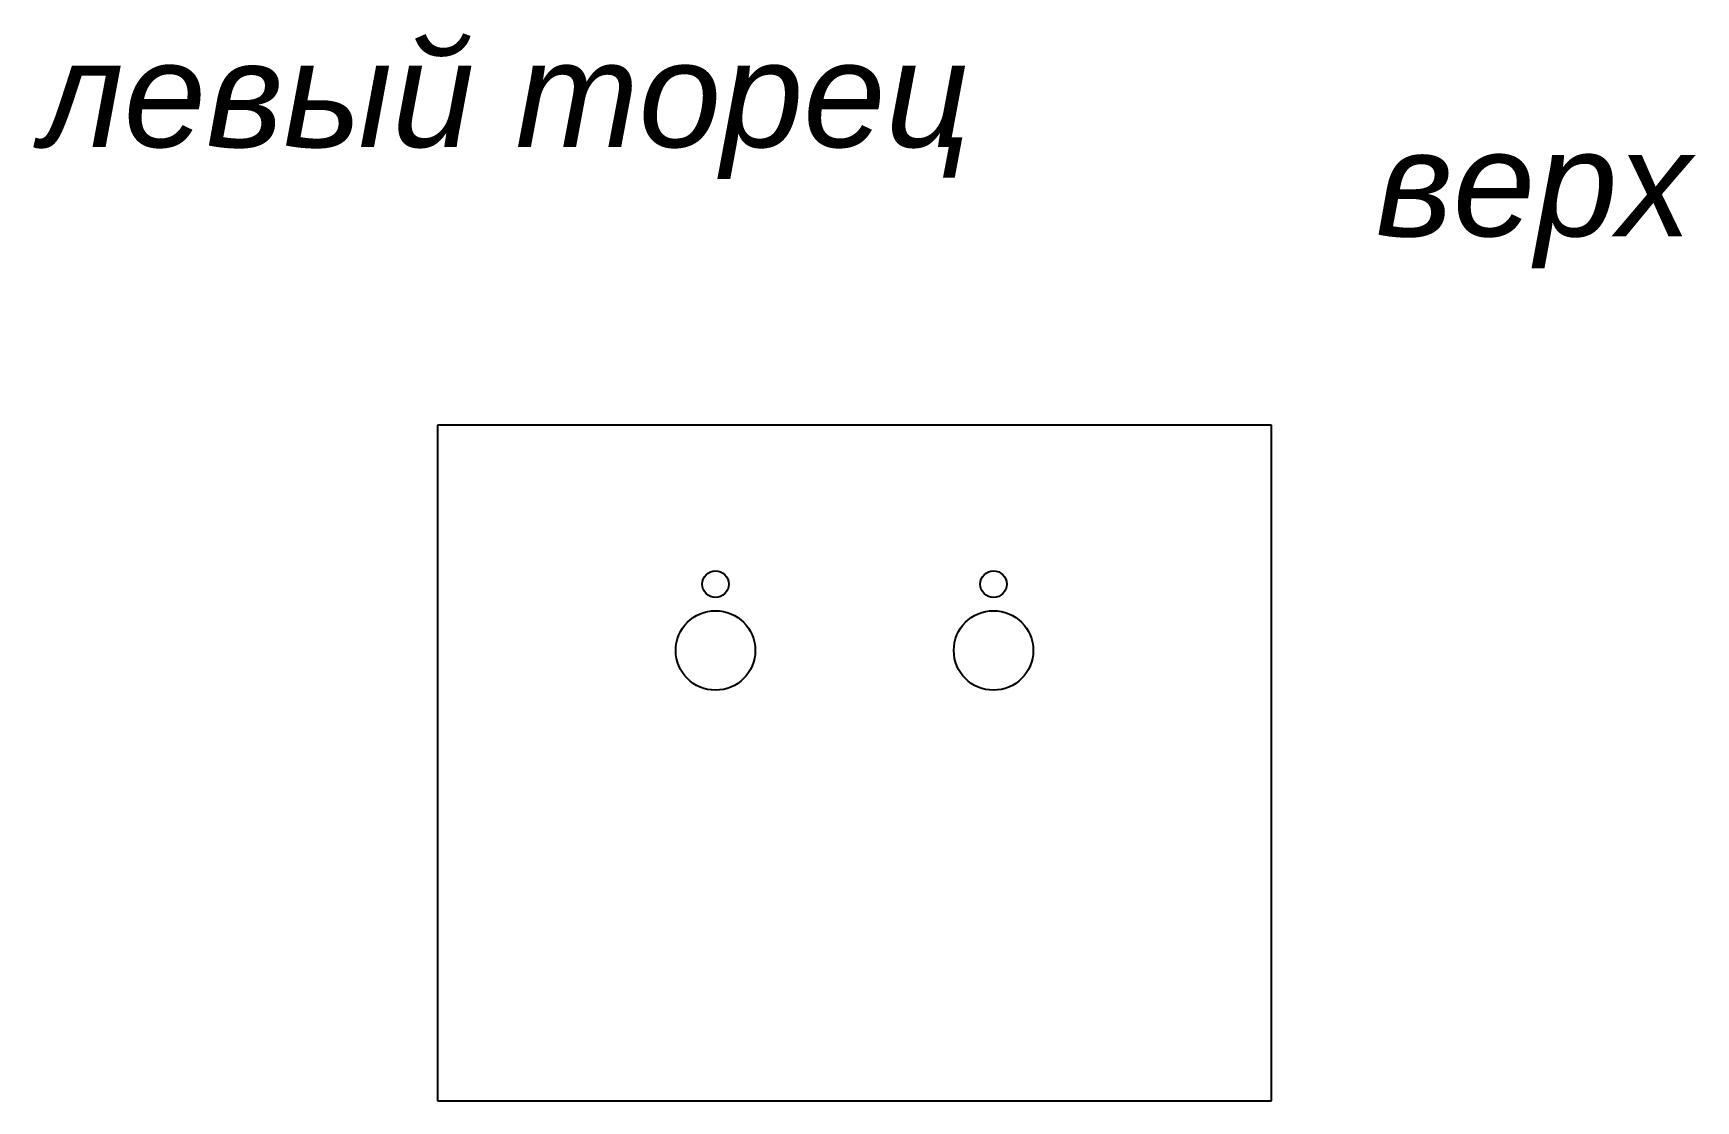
# Model space of a CAD drawing. Header units: millimetres. Extents: x -31 to 95, y 0 to 81.
import ezdxf

# ---------------------------------------------------------------- set-up
doc = ezdxf.new("R2010")
doc.units = ezdxf.units.MM
doc.layers.get('0').update_dxf_attribs({"lineweight": 25, "true_color": 0x000000})
doc.layers.add('слой 1', color=7, linetype='Continuous', lineweight=25, true_color=0xffffff)
doc.styles.add('textstyle0', font='')
doc.styles.add('textstyle1', font='')
doc.styles.get('textstyle0').set_extended_font_data('Liberation Sans', italic=True)
doc.styles.get('textstyle1').set_extended_font_data('Liberation Sans', italic=True)

msp = doc.modelspace()

# ---------------------------------------------------------------- linework, layer by layer
msp.add_line((0, 51), (0, 0))
msp.add_line((0, 51), (0, 0))
at = {"layer": 'слой 1'}
for p, q in [((63, 51), (0, 51)), ((0, 51), (0, 0)), ((63, 0), (63, 51)), ((0, 0), (63, 0))]:
    msp.add_line(p, q, dxfattribs=at)
for centre, radius in [((21, 39), 1), ((42, 39), 1), ((21, 34), 3), ((42, 34), 3)]:
    msp.add_circle(centre, radius, dxfattribs=at)

# ---------------------------------------------------------------- texts
at = {"layer": 'слой 1', "char_height": 8, "attachment_point": 1}
for s, insert, style in [('левый торец', (-30, 80), 'textstyle0'), ('верх', (70.87, 73.27), 'textstyle1')]:
    msp.add_mtext(s, dxfattribs=dict(at, insert=insert, style=style))

doc.saveas('drawing.dxf')
